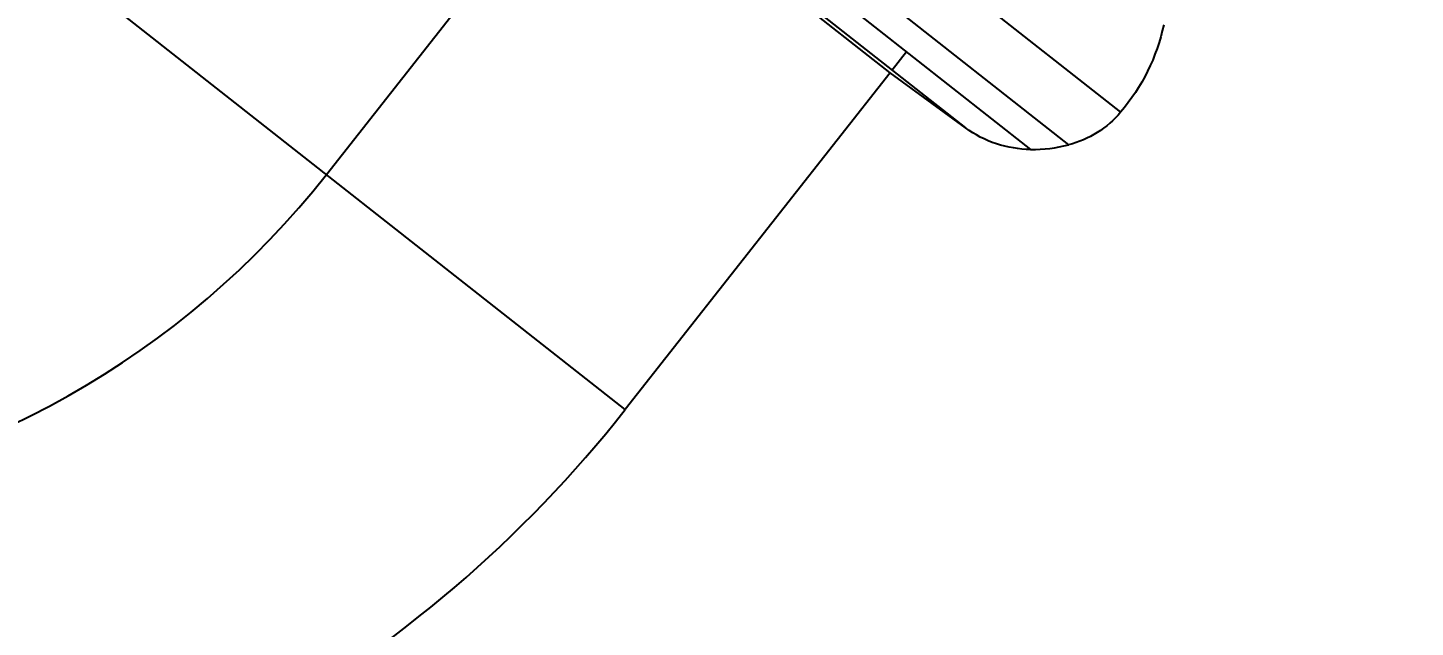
# Model space of a CAD drawing. Header units: millimetres. Extents: x 1145859089 to 1147511753, y -1047484727 to -1047247487.
# Drawn here: x 1146333692.7 to 1146333754.8, y -1047434170.9 to -1047434144.1 of the extents above; entities that cross this region are included whole.
import ezdxf
from ezdxf.xclip import XClip

# ---------------------------------------------------------------- set-up
doc = ezdxf.new("R2010")
doc.units = ezdxf.units.MM
doc.header["$LTSCALE"] = 100
doc.header["$MEASUREMENT"] = 0
doc.header["$XCLIPFRAME"] = 2
doc.linetypes.add('단지배치도$0$CENTER', pattern=[31, 30, -0.5, 0, -0.5])
doc.layers.get('0').update_dxf_attribs({"linetype": 'CONTINUOUS'})
for name, color, linetype in [('XREF', 135, 'CONTINUOUS'), ('단지배치도$0$S240910', 33, 'CONTINUOUS'), ('단지배치도$0$W240910', 135, 'CONTINUOUS')]:
    doc.layers.add(name, color=color, linetype=linetype)
doc.styles.add('단지배치도$0$WS1', font='romans.shx', dxfattribs={"width": 0.8, "bigfont": 'whgtxt.shx'})

# ---------------------------------------------------------------- blocks, each defined once
blk = doc.blocks.new('단지배치도$0$zw$9902')
at = {"layer": '단지배치도$0$W240910', "linetype": '단지배치도$0$CENTER', "ltscale": 20}
blk.add_line((65032.429, -62781.318), (65324.196, -62410.297), dxfattribs=at)
at = {"layer": '단지배치도$0$W240910', "linetype": 'ByBlock', "ltscale": 20}
for p, q in [((65026.761, -62746.144), (65067.947, -62778.532)), ((65025.895, -62748.744), (65065.625, -62779.987)), ((65026.094, -62750.444), (65063.926, -62780.195)), ((65027.715, -62753.052), (65061.009, -62779.234)), ((65057.635, -62776.767), (65030.909, -62755.75)), ((65045.792, -62791.826), (65019.066, -62770.809)), ((65058.373, -62775.828), (65057.725, -62776.652)), ((65057.635, -62776.767), (65045.792, -62791.826)), ((65061.009, -62779.235), (65057.635, -62776.767))]:
    blk.add_line(p, q, dxfattribs=at)
for centre, radius, start, end in [((65001.773, -62757.21), 22, 231.81883, 321.81883), ((65063.976, -62773.527), 6.672, 269.57559, 284.32558), ((65001.773, -62757.21), 56, 231.81883, 321.81883)]:
    blk.add_arc(centre, radius, start, end, dxfattribs=at)
at = {"layer": '단지배치도$0$W240910', "linetype": '단지배치도$0$CENTER', "ltscale": 20}
blk.add_arc((65001.773, -62757.21), 39, 231.81883, 321.81883, dxfattribs=at)
at = {"layer": '단지배치도$0$W240910', "linetype": 'ByBlock', "ltscale": 20}
for points in [[(65069.878, -62774.622), (65069.573, -62776.062), (65068.904, -62777.419), (65067.948, -62778.533)], [(65067.948, -62778.533), (65067.355, -62779.246), (65066.531, -62779.764), (65065.626, -62779.99)], [(65063.926, -62780.199), (65062.89, -62780.193), (65061.853, -62779.848), (65061.009, -62779.234)]]:
    blk.add_open_spline(points, degree=3, dxfattribs=at)
at = {"layer": '단지배치도$0$S240910', "style": '단지배치도$0$WS1', "width": 0.8}
blk.add_text('FH:32.00', height=1200, dxfattribs=at).set_placement((60354.833, -63274.832))
blk = doc.blocks.new('단지배치도')
blk.add_blockref('단지배치도$0$zw$9902', (141034.193, 142437.157))

msp = doc.modelspace()

# ---------------------------------------------------------------- block references
at = {"layer": 'XREF'}
ref = msp.add_blockref('단지배치도', (1146127639.433662, -1047513806.462535), dxfattribs=at)
XClip(ref).set_block_clipping_path([(72982.4064819524, 34919.7593965302), (360382.4067475507, 255319.7593436702)])

doc.saveas('drawing.dxf')
